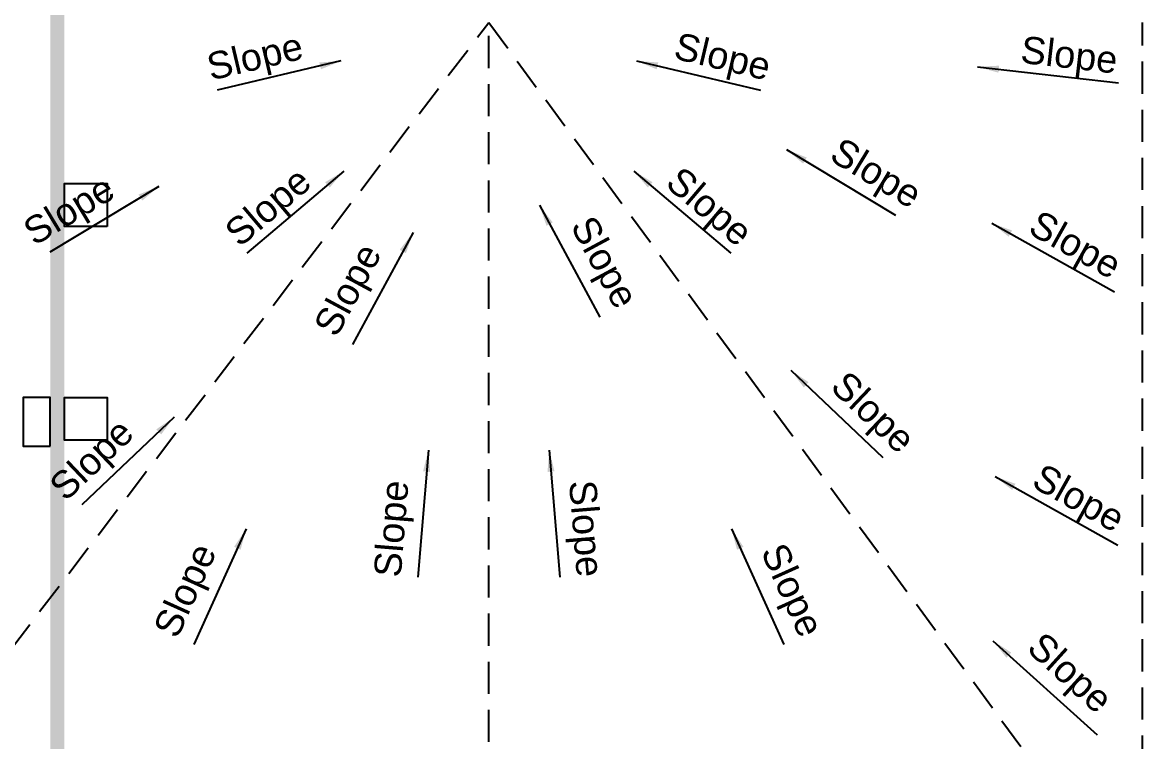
# Model space of a CAD drawing. Extents: x 7897917 to 8423973, y -6487334 to -6173396.
# Drawn here: x 8263473 to 8279173, y -6458055 to -6447970 of the extents above; entities that cross this region are included whole.
import ezdxf

# ---------------------------------------------------------------- set-up
doc = ezdxf.new("R2010")
doc.units = 0
doc.header["$LTSCALE"] = 600
doc.header["$MEASUREMENT"] = 0
doc.linetypes.add('HIDDEN', pattern=[0.375, 0.25, -0.125])
for name, color, linetype in [('A-text', 7, 'CONTINUOUS'), ('Exp.Joint', 104, 'CONTINUOUS'), ('LA-column', 3, 'CONTINUOUS'), ('Ridge', 53, 'CONTINUOUS'), ('Valley', 7, 'CONTINUOUS')]:
    doc.layers.add(name, color=color, linetype=linetype)
doc.styles.add('ARIAL', font='arial.ttf')
doc.styles.add('ROMANS', font='romans.shx')
doc.dimstyles.new('MM', dxfattribs={"dimscale": 0, "dimtxt": 200, "dimasz": 150, "dimexe": 40, "dimexo": 50, "dimgap": 50, "dimtad": 1, "dimdec": 0, "dimzin": 0, "dimdsep": 46, "dimtxsty": 'ROMANS', "dimblk": 'OBLIQUE', "dimcen": 0.09, "dimdle": 40, "dimclrd": 5, "dimclre": 5, "dimclrt": 6, "dimadec": 0, "dimazin": 0, "dimtfac": 1, "dimtdec": 0, "dimtofl": 0, "dimtmove": 0, "dimatfit": 3, "dimfxl": 1, "dimfrac": 2, "dimtolj": 1, "dimtzin": 0, "dimarcsym": 0})

msp = doc.modelspace()

# ---------------------------------------------------------------- hatches: boundary and pattern name
at = {"layer": 'Exp.Joint', "linetype": 'HIDDEN'}
msp.add_hatch(color=256, dxfattribs=at).paths.add_polyline_path([(8264062.296, -6341281.903), (8263862.296, -6341281.903), (8263862.296, -6462283.74), (8264062.296, -6462283.74)])

# ---------------------------------------------------------------- linework, layer by layer
at = {"layer": 'LA-column', "color": 8, "flags": 128}
for points, elevation in [([(8264662.301, -6450830.039), (8264062.301, -6450830.039), (8264062.301, -6450230.039), (8264662.301, -6450230.039)], 10.308), ([(8263862.301, -6453910.116), (8263862.301, -6453230.116), (8263482.301, -6453230.116), (8263482.301, -6453910.116)], 10.117), ([(8264662.301, -6453830.116), (8264062.301, -6453830.116), (8264062.301, -6453230.116), (8264662.301, -6453230.116)], 8.216)]:
    msp.add_lwpolyline(points, close=True, dxfattribs=dict(at, elevation=elevation))
at = {"layer": 'Ridge', "linetype": 'HIDDEN', "ltscale": 3, "elevation": 2.894}
for points in [[(8270009.707, -6461435.283), (8270009.707, -6447970.144)], [(8279173.273, -6460445.146), (8279173.273, -6447970.144)]]:
    msp.add_lwpolyline(points, dxfattribs=at)
at = {"layer": 'Valley', "linetype": 'HIDDEN', "ltscale": 3, "elevation": 2.894}
msp.add_lwpolyline([(8260032.119, -6461065.115), (8270009.707, -6447970.144), (8279173.273, -6460445.146)], dxfattribs=at)

# ---------------------------------------------------------------- texts
at = {"layer": 'A-text', "color": 0, "lineweight": 15, "style": 'ARIAL'}
for rotation, p in [(346.7118512, (8272582.866, -6448473.886, 2.894)), (13.2881488, (8266112.841, -6448786.508, 2.894)), (353.4694108, (8277449.494, -6448534.993, 2.894)), (328.8670815, (8274763.606, -6449889.634, 2.894)), (31.1329185, (8263639.148, -6451111.261, 2.894)), (40.3198012, (8266516.637, -6451134.809, 2.894)), (319.6801988, (8272465.759, -6450254.738, 2.894)), (330.7902868, (8277548.498, -6450917.491, 2.894)), (298.3490123, (8271147.149, -6450822.877, 2.894)), (61.6509877, (8267873.779, -6452403.231, 2.894)), (316.4866615, (8274778.215, -6453103.423, 2.894)), (43.5133385, (8264076.483, -6454700.134, 2.894)), (330.7902868, (8277596.899, -6454469.699, 2.894)), (85.3023459, (8268774.752, -6455761.708, 2.894)), (274.6976541, (8271133.271, -6454406.155, 2.894)), (65.6952562, (8265643.096, -6456627.748, 2.894)), (294.3047438, (8273816.506, -6455388.174, 2.894)), (317.8674589, (8277531.222, -6456772.027, 2.894))]:
    msp.add_text('Slope', height=380.16, rotation=rotation, dxfattribs=at).set_placement(p)

# ---------------------------------------------------------------- leaders
at = {"layer": 'A-text', "color": 0, "lineweight": 15}
for points in [[(8267937.765, -6448510.948, 2.894), (8266202.747, -6448920.71, 2.894)], [(8272081.648, -6448510.948, 2.894), (8273816.667, -6448920.71, 2.894)], [(8276859.281, -6448592.26, 2.894), (8278837.25, -6448818.69, 2.894)], [(8274183.203, -6449752.828, 2.894), (8275709.183, -6450674.554, 2.894)], [(8267976.824, -6450054.14, 2.894), (8266617.576, -6451207.673, 2.894)], [(8272042.59, -6450054.14, 2.894), (8273401.838, -6451207.673, 2.894)], [(8265383.775, -6450271.238, 2.894), (8263857.795, -6451192.964, 2.894)], [(8270719.504, -6450534.657, 2.894), (8271566.027, -6452103.604, 2.894)], [(8277058.073, -6450785.005, 2.894), (8278779.513, -6451747.468, 2.894)], [(8268947.265, -6450918.006, 2.894), (8268100.743, -6452486.953, 2.894)], [(8274240.641, -6452845.358, 2.894), (8275533.516, -6454072.823, 2.894)], [(8265600.437, -6453505.593, 2.894), (8264307.562, -6454733.058, 2.894)], [(8269162.241, -6453970.586, 2.894), (8269016.238, -6455747.346, 2.894)], [(8270857.172, -6453970.586, 2.894), (8271003.175, -6455747.346, 2.894)], [(8277106.474, -6454337.213, 2.894), (8278827.914, -6455299.676, 2.894)], [(8266609.161, -6455070.511, 2.894), (8265875.399, -6456695.254, 2.894)], [(8273410.253, -6455070.511, 2.894), (8274144.015, -6456695.254, 2.894)], [(8277075.452, -6456640.849, 2.894), (8278536.24, -6457962.28, 2.894)]]:
    msp.add_leader(points, dimstyle='MM', override={"dimscale": 1, "dimasz": 300, "dimtad": 0}, dxfattribs=at)

doc.saveas('drawing.dxf')
